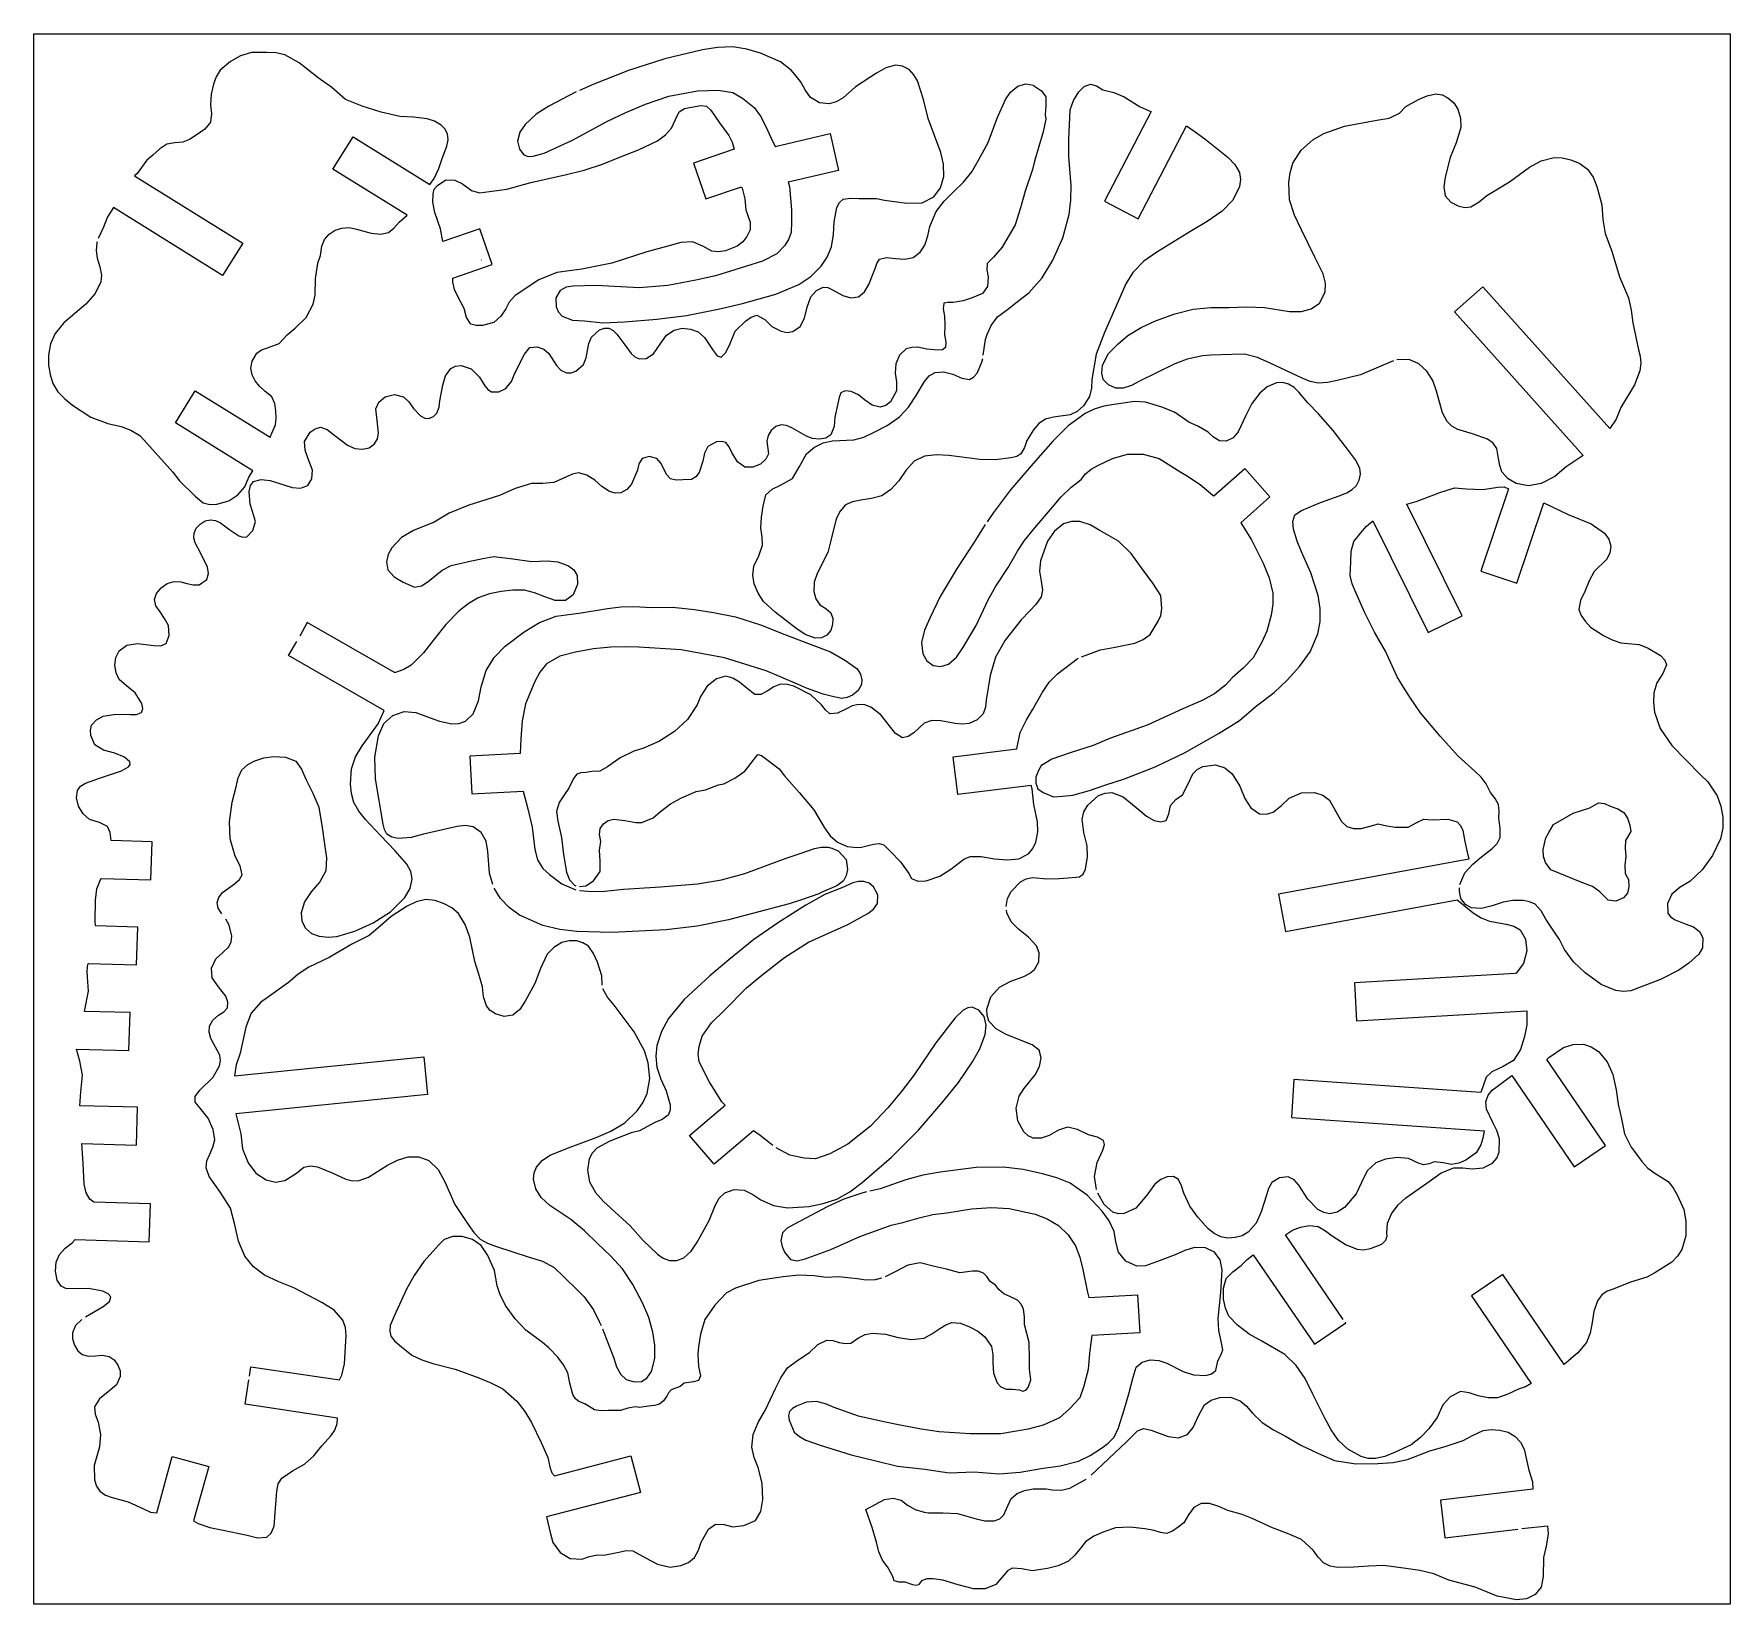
# Model space of a CAD drawing. Header units: millimetres. Extents: x 349 to 477, y 207 to 325.
import ezdxf

# ---------------------------------------------------------------- set-up
doc = ezdxf.new("R2010")
doc.units = ezdxf.units.MM
doc.layers.get('0').update_dxf_attribs({"linetype": 'CONTINUOUS', "true_color": 0xffffff})

msp = doc.modelspace()

# ---------------------------------------------------------------- linework, layer by layer
at = {"linetype": 'CONTINUOUS', "true_color": 0xffffff}
for points in [[(476.83, 324.83), (476.83, 206.9), (349.4, 206.9), (349.4, 324.83), (476.83, 324.83), (476.83, 324.83)], [(390.14, 320.47), (388.09, 319.41), (387.14, 318.79), (386.31, 318.03), (385.91, 317.44), (385.74, 316.77), (385.88, 316.18), (386.2, 315.74), (386.54, 315.63), (386.92, 315.65), (387.74, 315.88), (389.86, 316.86), (392.43, 318.26), (393.87, 318.93), (395.35, 319.54), (397.11, 320.16), (399.26, 320.56), (400.8, 320.6), (401.92, 320.42), (402.63, 320), (403.51, 319.3), (403.99, 318.65), (404.36, 317.92), (404.8, 316.99), (405.08, 316.38), (409.22, 317.34), (409.85, 314.57), (406.07, 313.69), (406.17, 313.38), (406.32, 311.62), (406.32, 310.71), (406.29, 309.91), (406.1, 309.39), (405.79, 308.91), (405.22, 308.32), (404.14, 307.77), (402.87, 307.37), (400.6, 306.65), (399.13, 306.33), (397.02, 305.94), (394.87, 305.75), (391.65, 305.94), (389.92, 305.88), (389.38, 305.8), (388.93, 305.56), (388.61, 305), (388.63, 304.32), (388.8, 303.93), (389.08, 303.62), (389.87, 303.34), (390.76, 303.28), (392.13, 303.14), (393.78, 303.2), (396.19, 303.4), (398.42, 303.68), (400.8, 304.15), (402.63, 304.58), (405.14, 305.27), (406.87, 306), (407.77, 306.61), (408.55, 307.38), (409, 308.07), (409.31, 308.83), (409.47, 309.77), (409.51, 310.71), (409.73, 311.79), (409.93, 312.16), (410.2, 312.41), (410.76, 312.5), (411.38, 312.46), (412.69, 312.46), (413.31, 312.33), (414.99, 312.11), (416.13, 312.15), (417, 312.58), (417.51, 313.28), (417.76, 314.12), (417.74, 315.04), (417.54, 315.93), (416.58, 318.48), (416.22, 319.91), (415.77, 321.31), (415.5, 321.76), (415.16, 322.15), (414.66, 322.4), (414.12, 322.48), (413.39, 322.28), (412.69, 321.89), (411.13, 320.86), (410.2, 320.04), (409.68, 319.72), (409.14, 319.57), (408.41, 319.66), (407.75, 320.05), (407.33, 320.63), (406.98, 321.26), (406.32, 322.09), (405.48, 322.73), (403.99, 323.38), (402.96, 323.69), (401.9, 323.85), (400.75, 323.82), (399.62, 323.63), (396.8, 322.96), (394.06, 322.07), (391.46, 321.05), (390.39, 320.58)], [(354.15, 309.21), (354.13, 309.13), (354.07, 308.55), (354.15, 307.98), (354.35, 307.34), (354.49, 306.7), (354.43, 306.22), (354.01, 305.32), (353.29, 304.52), (352.47, 303.82), (351.66, 303.12), (351.01, 302.33), (350.66, 301.55), (350.51, 300.71), (350.51, 299.96), (350.62, 299.25), (350.83, 298.56), (351.19, 297.95), (351.72, 297.41), (352.31, 296.94), (353.68, 296.04), (354.96, 295.57), (355.95, 295.33), (356.68, 295.06), (357.35, 294.66), (357.66, 294.35), (359.83, 291.9), (360.33, 291.26), (361.52, 290.11), (362.12, 289.6), (362.61, 289.49), (363.14, 289.52), (364.04, 289.77), (364.73, 290.21), (365.24, 290.8), (365.55, 291.53), (365.85, 292), (360.03, 295.61), (361.52, 298.02), (367.14, 294.53), (367.28, 294.83), (367.56, 295.47), (367.61, 295.96), (367.58, 296.51), (367.5, 297.08), (367.28, 297.57), (366.74, 297.99), (366.35, 298.36), (366.02, 298.76), (365.79, 299.22), (365.71, 299.73), (365.8, 300.26), (366.15, 300.86), (366.5, 301.1), (366.95, 301.24), (367.83, 301.58), (368.43, 302.22), (369.04, 302.72), (369.86, 303.54), (370.39, 304.54), (370.52, 305.21), (370.55, 306.44), (370.74, 307.62), (370.94, 308.18), (371.03, 308.89), (371.23, 309.38), (371.59, 309.78), (372.04, 310.08), (372.54, 310.25), (373.09, 310.28), (373.63, 310.17), (374.75, 309.87), (375.43, 309.8), (376.04, 309.92), (376.45, 310.25), (376.85, 310.68), (377.44, 311.21), (371.87, 314.68), (373.38, 317.09), (379.14, 313.52), (379.46, 313.97), (379.82, 314.73), (380.07, 315.46), (380.43, 316.39), (380.52, 316.88), (380.48, 317.33), (380.27, 317.69), (379.99, 317.98), (379.5, 318.28), (378.95, 318.45), (377.92, 318.57), (376.9, 318.62), (375.48, 318.95), (374.07, 319.41), (372.82, 319.91), (371.78, 320.81), (370.75, 321.54), (369.34, 322.66), (368.26, 323.27), (367.59, 323.4), (366.89, 323.43), (365.74, 323.43), (364.93, 323.18), (364.18, 322.76), (363.39, 322.1), (363.1, 321.61), (362.89, 321.05), (362.72, 320.3), (362.68, 319.51), (362.74, 318.82), (362.68, 318.2), (362.24, 317.67), (361.59, 317.22), (361.1, 316.91), (360.59, 316.71), (359.98, 316.64), (359.39, 316.55), (358.85, 316.19), (358.33, 315.72), (357.88, 315.35), (357.15, 314.34), (356.95, 314.17), (365.09, 309.11), (363.58, 306.68), (355.38, 311.79), (354.94, 311.09), (354.62, 310.31), (354.24, 309.47)], [(353.28, 228.46), (354.6, 229.24), (355.07, 229.61), (355.19, 229.97), (354.99, 230.21), (354.58, 230.39), (353.49, 230.61), (352.3, 230.58), (351.81, 230.61), (351.44, 230.78), (351.15, 231.23), (351.02, 231.89), (351.08, 232.57), (351.32, 233.16), (351.75, 233.63), (352.28, 234.03), (352.51, 234.27), (358.07, 234.11), (358.16, 236.96), (353.9, 237.08), (353.6, 237.3), (353.32, 237.78), (353.18, 238.44), (353.09, 240.02), (353, 241.49), (357.1, 241.36), (357.18, 244.21), (352.84, 244.33), (352.93, 245.36), (353.06, 246.62), (352.84, 247.68), (352.59, 248.58), (356.54, 248.47), (356.64, 251.32), (353.21, 251.41), (353.49, 252.94), (353.43, 253.98), (353.4, 254.46), (353.46, 254.95), (353.49, 255.01), (357.1, 254.9), (357.2, 257.75), (354.02, 257.84), (354.01, 258.18), (354.02, 259.77), (354.13, 260.61), (354.44, 261.37), (354.48, 261.4), (358.19, 261.29), (358.29, 264.14), (355.21, 264.24), (355.14, 264.84), (354.94, 265.31), (354.33, 265.61), (353.59, 265.82), (353.09, 266.24), (352.75, 266.82), (352.61, 267.44), (352.67, 267.99), (352.9, 268.33), (353.28, 268.56), (354.33, 268.93), (355.98, 269.48), (356.51, 269.79), (356.64, 269.96), (356.62, 270.15), (356.2, 270.51), (355.49, 270.8), (354.63, 271.04), (353.99, 271.42), (353.67, 272.14), (353.65, 272.54), (353.74, 272.92), (354.1, 273.32), (354.6, 273.59), (355.56, 273.73), (356.64, 273.7), (357.12, 273.71), (357.48, 273.87), (357.59, 274.15), (357.51, 274.54), (357, 275.33), (356.36, 275.86), (355.81, 276.34), (355.58, 276.84), (355.49, 277.42), (355.56, 277.99), (355.8, 278.49), (356.39, 278.92), (357.18, 279.05), (358.41, 278.89), (358.94, 278.88), (359.33, 279.05), (359.56, 279.64), (359.5, 280.39), (359.22, 280.93), (358.88, 281.43), (358.57, 281.88), (358.46, 282.35), (358.61, 282.8), (358.96, 283.22), (359.42, 283.55), (359.95, 283.7), (360.43, 283.67), (360.9, 283.55), (361.37, 283.44), (361.82, 283.45), (362.38, 283.86), (362.52, 284.29), (362.44, 284.78), (361.93, 285.8), (361.51, 286.6), (361.41, 286.97), (361.43, 287.34), (361.6, 287.7), (361.9, 288.01), (362.27, 288.25), (362.68, 288.34), (363.05, 288.28), (363.42, 288.11), (364.12, 287.58), (364.79, 287.12), (365.1, 287.02), (365.4, 287.06), (365.85, 287.53), (366.04, 288.2), (365.82, 288.95), (365.65, 289.52), (365.57, 290.47), (365.68, 290.91), (365.9, 291.22), (366.47, 291.37), (367.16, 291.28), (368.81, 290.77), (369.44, 290.72), (369.99, 290.91), (370.28, 291.42), (370.32, 292.07), (370, 292.91), (369.77, 293.57), (369.74, 294.22), (370.16, 294.92), (370.52, 295.17), (370.92, 295.28), (371.42, 295.11), (371.92, 294.75), (372.95, 293.94), (373.51, 293.69), (374.08, 293.63), (374.59, 293.75), (375, 294.03), (375.22, 294.41), (375.29, 294.84), (375.19, 295.79), (375.08, 296.66), (375.31, 297.18), (375.78, 297.57), (376.49, 297.74), (377.16, 297.57), (377.57, 297.19), (377.92, 296.69), (378.45, 296.15), (378.76, 295.98), (379.08, 295.95), (379.42, 296.09), (379.68, 296.35), (379.84, 296.79), (379.9, 297.27), (380.12, 298.44), (380.32, 299.15), (380.73, 299.7), (381.08, 299.87), (381.49, 299.92), (382.25, 299.67), (382.87, 299.04), (383.28, 298.39), (383.51, 298.11), (383.79, 297.94), (384.32, 297.95), (384.85, 298.2), (385.27, 298.73), (385.53, 299.36), (386.25, 300.77), (386.65, 301.27), (387.21, 301.33), (387.7, 301.14), (388.09, 300.82), (388.65, 299.93), (388.99, 299.57), (389.42, 299.37), (389.77, 299.37), (390.12, 299.5), (390.68, 300.01), (390.89, 300.49), (391, 301.04), (391.09, 301.57), (391.29, 302.06), (391.88, 302.61), (392.26, 302.73), (392.6, 302.72), (392.92, 302.55), (393.2, 302.28), (393.8, 301.47), (394.26, 300.82), (394.54, 300.57), (394.87, 300.43), (395.4, 300.46), (395.94, 300.79), (396.49, 301.61), (396.92, 302.19), (397.5, 302.59), (398.11, 302.72), (398.74, 302.65), (399.3, 302.44), (399.79, 302.03), (400.42, 301.04), (400.72, 300.66), (401.02, 300.55), (401.39, 300.91), (401.7, 301.57), (402.09, 302.51), (402.87, 303.26), (403.29, 303.56), (403.72, 303.7), (404.3, 303.39), (404.84, 302.86), (405.53, 302.5), (405.98, 302.41), (406.42, 302.47), (406.96, 302.86), (407.3, 303.48), (407.5, 304.3), (407.78, 305.08), (408.19, 305.55), (408.7, 305.8), (409.05, 305.77), (409.4, 305.61), (410.17, 305.19), (410.77, 305), (411.35, 305.07), (411.8, 305.46), (412.13, 306.02), (412.61, 307.2), (412.73, 307.59), (412.92, 307.9), (413.45, 308.04), (414.13, 307.96), (414.83, 307.9), (415.46, 308.04), (415.99, 308.43), (416.34, 308.97), (416.56, 309.67), (416.72, 310.37), (417.18, 311.48), (417.79, 312.27), (418.51, 312.99), (419.24, 313.7), (419.86, 314.48), (420.36, 315.35), (421.09, 316.67), (421.77, 318.51), (422.4, 319.9), (422.77, 320.46), (423.31, 320.91), (423.91, 321.09), (424.47, 320.98), (424.57, 320.89), (424.57, 320.91), (425.09, 320.55), (425.41, 320.1), (425.43, 319.46), (425.38, 318.76), (425.41, 318.42), (425.21, 317.47), (424.56, 315.26), (424.42, 314.65), (423.87, 313.02), (423.53, 311.76), (423.13, 310.5), (422.15, 308.82), (421.48, 308.07), (421.01, 307.59), (421, 307.12), (421.1, 306.58), (421.04, 305.86), (420.67, 305.32), (419.89, 305), (419.22, 304.77), (418.47, 304.65), (418.07, 304.66), (417.76, 304.6), (417.7, 304.19), (417.82, 303.62), (417.84, 302.92), (417.82, 302.23), (417.91, 301.71), (417.88, 301.27), (417.67, 301.11), (417.31, 301.07), (416.48, 301.16), (415.77, 301.3), (415.35, 301.28), (414.94, 301.18), (414.43, 300.71), (414.15, 300.06), (414.1, 299.34), (414.21, 298.69), (414.21, 298.02), (413.76, 297.19), (413.39, 296.91), (412.97, 296.79), (412.38, 296.94), (411.81, 297.35), (411.35, 297.72), (410.79, 297.97), (410.34, 298.02), (410.01, 297.86), (409.9, 297.53), (409.57, 296.04), (409.51, 295.33), (409.28, 294.72), (408.89, 294.47), (408.41, 294.38), (407.88, 294.44), (407.4, 294.63), (406.35, 295.25), (405.95, 295.42), (405.53, 295.47), (405.14, 295.33), (404.8, 295.05), (404.56, 294.66), (404.47, 294.25), (404.59, 293.3), (404.39, 292.88), (403.99, 292.52), (403.4, 292.28), (402.82, 292.29), (402.25, 292.7), (401.84, 293.4), (401.64, 293.82), (401.37, 294.13), (401.05, 294.22), (400.67, 294.19), (400.02, 293.83), (399.77, 293.33), (399.66, 292.74), (399.37, 291.89), (399.13, 291.56), (398.81, 291.36), (398.15, 291.33), (397.65, 291.31), (397.22, 291.42), (396.94, 291.7), (396.74, 292.09), (396.52, 292.57), (396.19, 292.94), (395.62, 293.1), (395.09, 292.93), (394.85, 292.54), (394.75, 292.06), (394.29, 291), (393.94, 290.61), (393.5, 290.36), (393.06, 290.33), (392.64, 290.45), (392.07, 290.83), (391.54, 291.31), (390.95, 291.68), (390.31, 291.86), (389.86, 291.76), (389.41, 291.56), (388.47, 291.14), (387.63, 291.05), (386.78, 291.05), (385.55, 290.69), (384.37, 290.16), (382.08, 289.44), (380.6, 288.84), (379.48, 288.15), (377.92, 287.53), (377.02, 287), (376.29, 286.24), (376.01, 285.74), (375.89, 285.18), (375.99, 284.57), (376.46, 284.04), (377.13, 283.66), (377.99, 283.27), (378.52, 283.37), (379.03, 283.7), (380.06, 284.56), (380.74, 284.9), (382.28, 285.24), (383.12, 285.44), (383.96, 285.57), (385.38, 285.4), (386.81, 285.2), (387.96, 285.26), (388.77, 285.18), (389.55, 284.88), (389.97, 284.57), (390.22, 284.15), (390.23, 283.5), (389.92, 282.69), (389.33, 282.27), (388.57, 282.27), (387.79, 282.55), (387.01, 282.86), (386.25, 283.05), (385.39, 283.06), (384.51, 282.95), (383.62, 282.77), (382.78, 282.47), (382.02, 282.02), (381.32, 281.46), (380.35, 280.47), (379.48, 279.38), (378.67, 278.33), (377.74, 277.42), (377.18, 277.09), (376.56, 276.87), (376.49, 276.86), (369.94, 280.61), (369.38, 279.59)], [(420.72, 300.71), (420.89, 301.88), (421, 302.2), (421.32, 302.93), (421.79, 303.57), (422.64, 304.21), (423.3, 304.74), (424.14, 305.38), (425.15, 306.51), (425.94, 307.84), (426.69, 309.52), (427.17, 311.26), (427.31, 312.35), (427.33, 313.44), (427.14, 315.62), (427.14, 316.89), (427.25, 319.13), (427.5, 319.83), (427.9, 320.49), (428.31, 320.88), (428.78, 321.05), (429.24, 320.94), (429.71, 320.64), (430.52, 320.42), (431.3, 320.11), (432.51, 319.35), (433.3, 318.99), (433.33, 318.99), (429.83, 312.27), (432.35, 310.95), (436, 317.93), (436.63, 317.47), (437.36, 316.94), (439.11, 315.54), (439.62, 315.02), (439.96, 314.43), (440.04, 313.9), (439.96, 313.38), (439.47, 312.35), (438.67, 311.52), (437.55, 310.73), (436.37, 310.05), (433.75, 308.44), (432.79, 307.76), (431.97, 306.92), (431.44, 306.05), (431, 305.08), (429.82, 302.41), (429.21, 300.77), (428.88, 298.87), (428.85, 298.22), (428.71, 297.6), (428.25, 296.9), (427.78, 296.48), (427.25, 296.21), (426.01, 296.04), (425.4, 295.9), (424.89, 295.57), (424.5, 295.09), (424, 294.3), (423.81, 293.77), (423.55, 293.3), (423.24, 293.1), (422.83, 292.99), (421.63, 292.84), (420.47, 292.87), (418.13, 293.16), (417.21, 293.22), (416.31, 293.12), (415.52, 292.73), (414.9, 292.04), (414.37, 291.26), (413.78, 290.61), (413.09, 290.13), (412.33, 289.93), (411.52, 289.82), (410.91, 289.69), (410.37, 289.46), (409.96, 288.99), (409.67, 288.4), (409.26, 286.78), (409.05, 285.88), (408.24, 284.29), (408.02, 283.64), (407.99, 282.94), (408.14, 282.41), (408.45, 281.96), (408.89, 281.66), (409.26, 281.34), (409.42, 280.93), (409.4, 280.47), (409.26, 280.01), (408.97, 279.66), (408.56, 279.47), (408.1, 279.45), (407.33, 279.72), (406.63, 280.2), (405.09, 281.4), (404.22, 282.21), (403.8, 282.83), (403.52, 283.52), (403.41, 284.18), (403.49, 284.84), (403.85, 285.63), (404.14, 286.42), (404.11, 287.06), (404.02, 287.7), (404.05, 288.53), (404.19, 289.37), (404.38, 290.21), (404.86, 290.64), (405.5, 290.94), (406.38, 291.44), (406.91, 292.34), (407.43, 293.29), (408.05, 293.8), (408.69, 294.11), (409.36, 294.27), (410.99, 294.35), (411.74, 294.55), (412.47, 294.89), (413.5, 295.42), (414.41, 296.04), (415.1, 296.79), (415.69, 297.67), (416.31, 298.72), (416.67, 299.14), (417.11, 299.4), (417.74, 299.46), (418.43, 299.28), (419.1, 298.98), (419.7, 298.87), (420, 299.04), (420.26, 299.34), (420.62, 300.18), (420.68, 300.44)], [(451.54, 300.27), (450.76, 299.96), (449.05, 299.23), (447.31, 298.8), (446.59, 298.64), (445.89, 298.59), (445.29, 298.73), (444.68, 298.98), (442.27, 300.09), (441.33, 300.52), (440.35, 300.77), (439.4, 300.74), (437.83, 300.69), (437.18, 300.65), (436.03, 300.4), (435.11, 300.06), (432.46, 298.75), (431.86, 298.42), (431.22, 298.22), (430.67, 298.22), (430.13, 298.47), (429.72, 298.86), (429.62, 299.34), (429.69, 299.95), (430.14, 300.82), (430.85, 301.55), (431.59, 302.17), (432.59, 302.79), (433.65, 303.28), (435.11, 303.81), (436.49, 304.15), (437.82, 304.27), (439.17, 304.29), (440.51, 304.33), (441.85, 304.27), (443.73, 303.98), (444.62, 303.99), (445.35, 304.19), (445.97, 304.61), (446.41, 305.44), (446.44, 306.12), (446.25, 306.81), (445.64, 308.07), (444.62, 310.11), (444.1, 311.21), (443.74, 312.36), (443.68, 313.66), (443.78, 314.4), (443.99, 315.13), (444.6, 316.1), (445.49, 316.88), (446.31, 317.34), (447.85, 317.89), (450.3, 318.35), (451.21, 318.49), (451.99, 318.87), (452.47, 319.38), (453.42, 319.91), (454.06, 320.19), (454.73, 320.33), (455.2, 320.25), (455.63, 320.04), (456.07, 319.66), (456.38, 319.18), (456.58, 318.51), (456.6, 317.79), (456.26, 316.66), (455.79, 315.55), (455.43, 314.08), (455.32, 313.34), (455.41, 312.66), (455.84, 312.18), (456.46, 311.88), (456.92, 311.8), (457.36, 311.85), (457.97, 312.21), (458.54, 312.69), (460.25, 313.73), (461.75, 314.82), (462.63, 315.3), (463.6, 315.54), (464.22, 315.52), (464.86, 315.38), (465.54, 315.1), (466.12, 314.68), (466.53, 314.08), (466.81, 313.38), (467.18, 311.99), (467.27, 310.9), (467.44, 309.83), (467.94, 308.52), (468.53, 306.58), (469.19, 305), (469.4, 304.07), (469.53, 303.12), (469.95, 301.11), (470.07, 300.63), (470.12, 300.09), (470.04, 299.53), (469.65, 298.48), (468.63, 296.76), (468.27, 295.9), (467.8, 295.2), (458.25, 305.84), (456.13, 303.95), (465.79, 293.16), (464.52, 292.32), (463.65, 291.58), (462.63, 291.06), (461.69, 290.89), (460.75, 291.05), (460.15, 291.4), (459.69, 291.93), (459.52, 292.42), (459.43, 292.94), (459.31, 293.68), (459.02, 294.08), (458.59, 294.38), (457.47, 294.78), (456.38, 295.12), (455.93, 295.37), (455.57, 295.71), (455.23, 296.37), (454.78, 298), (454.5, 298.8), (454.05, 299.51), (453.45, 300.06), (452.72, 300.37), (451.8, 300.34)], [(398.96, 315.13), (399.88, 312.43), (402.57, 313.34), (402.62, 313.25), (402.82, 312.44), (402.88, 311.62), (403.21, 310.7), (403.21, 310.12), (402.95, 309.61), (402.65, 309.22), (402.23, 308.88), (401.36, 308.54), (400.84, 308.46), (400.33, 308.52), (399.65, 308.89), (398.88, 309.22), (398, 309.17), (397.03, 308.89), (395.45, 308.46), (392.82, 307.62), (390.56, 307.15), (388.68, 306.9), (387.34, 306.37), (385.55, 305.17), (385.11, 304.68), (384.85, 304.19), (384.48, 303.62), (383.96, 303.15), (383.09, 302.93), (382.62, 302.92), (382.22, 303.04), (381.91, 303.53), (381.72, 304.21), (381.22, 305.16), (380.99, 305.64), (380.87, 306.19), (380.88, 306.48), (383.82, 307.51), (382.89, 310.2), (380.12, 309.24), (379.95, 310.2), (379.53, 311.41), (379.37, 312.18), (379.39, 312.83), (379.48, 313.16), (379.73, 313.45), (380.35, 313.86), (381.02, 313.84), (381.6, 313.56), (382.27, 313.08), (382.87, 312.89), (383.62, 312.99), (384.94, 313.16), (386.73, 313.67), (388.74, 314.11), (389.3, 314.25), (390.75, 314.6), (392.12, 315.04), (393.34, 315.55), (394.82, 316.11), (396.25, 316.81), (396.85, 317.25), (397.31, 317.75), (397.61, 318.39), (397.87, 318.98), (398.28, 319.23), (398.81, 319.32), (399.51, 319.46), (399.94, 319.4), (400.25, 319.09), (400.91, 318.15), (401.61, 317.2), (401.87, 316.71), (402.01, 316.16), (398.96, 315.13), (398.96, 315.13)], [(383.01, 307.84), (383.03, 307.85)], [(425.13, 269.96), (424.87, 269.51), (424.68, 269), (424.67, 268.55), (424.82, 268.14), (425.21, 267.85), (426.01, 267.53), (426.68, 267.57), (427.44, 267.66), (428.7, 267.99), (429.94, 268.42), (431.34, 268.87), (433.63, 269.78), (435.84, 270.83), (438.45, 272.3), (439.98, 273.26), (441.26, 274.35), (442.58, 275.36), (443.56, 276.28), (444.49, 277.31), (445.29, 278.43), (445.86, 279.76), (446.03, 280.67), (446.03, 281.68), (445.88, 282.66), (445.33, 284.34), (444.63, 285.93), (444.3, 286.74), (444.04, 287.62), (443.98, 288.2), (444.13, 288.7), (444.62, 289.04), (446.05, 289.63), (447.46, 290.13), (448.04, 290.36), (448.44, 290.61), (448.77, 290.91), (448.97, 291.3), (449.07, 291.76), (449, 292.21), (448.69, 292.85), (448.23, 293.44), (447, 295.03), (445.91, 296.29), (445.1, 297.11), (444.44, 297.92), (444.09, 298.27), (443.65, 298.53), (443.22, 298.64), (442.76, 298.62), (442.06, 298.33), (441.49, 297.85), (440.91, 297.08), (440.45, 296.18), (439.87, 294.95), (439.5, 294.49), (438.98, 294.24), (438.47, 294.27), (438.02, 294.55), (437.61, 294.91), (436.9, 295.33), (436.17, 295.68), (435.09, 296.41), (434.13, 296.79), (432.91, 297.18), (432.11, 297.21), (430.39, 296.96), (429.77, 296.87), (429.06, 296.65), (428.37, 296.31), (427.11, 295.39), (425.94, 294.24), (424.47, 292.56), (422.77, 290.59), (421.48, 288.88), (421.01, 288.18)], [(420.86, 287.97), (420.03, 286.66), (418.77, 284.71), (417.49, 282.58), (416.7, 280.95), (416.31, 280.05), (416.08, 279.11), (416.17, 278.27), (416.48, 277.74), (416.97, 277.4), (417.54, 277.32), (418.12, 277.49), (418.72, 278.02), (419.19, 278.71), (420.2, 280.4), (421.1, 282.33), (421.66, 283.36), (422.58, 284.74), (423.3, 285.97), (423.81, 286.77), (424.59, 287.73), (425.93, 289.29), (426.58, 290.07), (427.31, 290.75), (428.08, 291.36), (428.39, 291.78), (428.82, 292.14), (429.32, 292.42), (430.43, 292.93), (431.56, 293.26), (432.74, 293.27), (433.94, 292.94), (435.56, 291.9), (436, 291.67), (437.02, 290.98), (437.99, 290.17), (438.05, 290.13), (440.37, 292.18), (442.25, 290.05), (440.06, 288.11), (440.87, 286.83), (441.74, 285.07), (442.2, 283.97), (442.48, 282.83), (442.48, 281.99), (442.36, 281.17), (442.02, 279.98), (441.64, 279.14), (440.99, 277.96), (440.24, 277.2), (439.42, 276.47), (438.91, 275.92), (438.11, 275.28), (437.22, 274.79), (435.72, 274.13), (433.04, 272.92), (430.27, 271.94), (428.98, 271.39), (427.24, 270.83), (425.87, 270.35), (425.09, 269.87)], [(456.52, 260.95), (456.89, 261.82), (457.5, 262.46), (458.03, 262.93), (458.95, 263.64), (459.34, 264.03), (459.55, 264.47), (459.55, 265.17), (459.46, 265.92), (459.48, 266.46), (459.43, 266.94), (459.17, 267.39), (458.84, 267.85), (458.51, 268.5), (458.12, 269), (457.67, 269.43), (456.41, 270.57), (455.04, 272.09), (453.58, 273.84), (452.82, 274.94), (452.29, 275.77), (451.82, 276.54), (450.93, 278.47), (450.12, 279.89), (449.39, 281.34), (448.72, 282.88), (448.44, 283.52), (448.29, 284.15), (448.34, 285.16), (448.37, 285.97), (448.55, 286.7), (449.08, 287.36), (449.52, 287.86), (450, 288.26), (454.15, 279.87), (456.71, 281.13), (452.55, 289.52), (453.24, 289.71), (454.57, 290.21), (455.03, 290.38), (456.12, 290.74), (457, 290.67), (458.26, 290.61), (459.38, 290.78), (459.85, 290.8), (460.18, 290.66), (458.11, 284.48), (460.81, 283.58), (462.84, 289.61), (464.67, 288.74), (466.4, 288.03), (467.38, 287.33), (467.71, 286.88), (467.86, 286.36), (467.79, 285.83), (467.54, 285.35), (466.62, 284.45), (466.23, 283.75), (465.92, 282.94), (465.59, 282.27), (465.47, 281.6), (465.64, 281.15), (465.93, 280.73), (466.35, 280.26), (467.32, 279.64), (467.96, 279.31), (468.63, 279.1), (470, 278.97), (470.68, 278.69), (471.6, 278.15), (471.92, 277.8), (472.06, 277.45), (471.78, 276.79), (471.32, 276.09), (471.1, 275.35), (471.07, 274.61), (471.15, 273.88), (471.57, 272.65), (472.45, 271.38), (474.6, 269.18), (475.16, 268.65), (475.85, 267.61), (476.13, 266.83), (476.28, 266.01), (476.28, 265.17), (476.11, 264.38), (475.5, 263.12), (474.74, 262.04), (473.81, 261.17), (473.08, 260.75), (472.44, 260.21), (472.13, 259.51), (472.16, 258.79), (472.36, 258.51), (472.69, 258.29), (473.46, 257.98), (474.07, 257.76), (474.54, 257.42), (474.77, 256.94), (474.76, 256.18), (474.49, 255.72), (473.73, 255.04), (472.98, 254.51), (471.6, 253.81), (470.35, 253.33), (469.37, 252.95), (468.81, 252.91), (468.25, 252.99), (467.15, 253.42), (465.93, 254.32), (465.06, 255.13), (464.38, 256.07), (464.02, 256.81), (463.63, 257.36), (462.99, 258.35), (462.63, 258.96), (462.18, 259.46), (461.75, 259.65), (461.27, 259.74), (460.5, 259.75), (459.77, 259.61), (458.96, 259.35), (458.14, 259.13), (457.41, 259.18), (456.94, 259.44), (456.61, 259.88), (456.49, 260.41), (456.49, 260.69)], [(428.09, 278.05), (429.52, 278.58), (430.63, 278.77), (432.12, 279.08), (432.74, 279.34), (433.26, 279.72), (433.85, 280.73), (434.05, 281.15), (434.14, 281.68), (434.05, 282.64), (433.46, 283.58), (432.62, 284.73), (431.83, 285.8), (430.89, 286.72), (429.49, 287.53), (428.76, 287.95), (427.98, 288.21), (427.34, 288.21), (426.75, 288.04), (426.07, 287.48), (425.55, 286.72), (425.03, 285.24), (424.95, 284.48), (425.06, 283.72), (425.18, 283.05), (425.07, 282.55), (424.68, 281.97), (424.2, 281.46), (423.58, 280.81), (422.36, 279.3), (421.65, 278.01), (421.23, 276.64), (420.95, 274.79), (420.89, 274.27), (420.72, 273.77), (420.26, 273.31), (419.66, 273.04), (419.14, 272.98), (418.61, 273.04), (417.53, 273.23), (416.86, 273.25), (416.28, 273.06), (415.5, 272.34), (415.08, 272.06), (414.65, 271.97), (414.12, 272.28), (413.67, 272.86), (413.03, 273.68), (412.27, 274.27), (411.83, 274.43), (411.36, 274.47), (410.88, 274.35), (410.4, 274.12), (409.78, 273.81), (409.2, 273.77), (408.87, 274.05), (408.56, 274.44), (407.77, 275.19), (406.49, 275.83), (406, 275.97), (405.5, 275.98), (404.98, 275.78), (404.49, 275.47), (404, 275.22), (403.55, 275.22), (402.99, 275.67), (402.4, 276.15), (401.92, 276.44), (401.39, 276.58), (400.67, 276.4), (399.97, 275.83), (399.49, 275.07), (399.23, 274.43), (398.51, 273.34), (397.53, 272.44), (396.39, 271.7), (395.15, 271.16), (394.48, 270.96), (393.45, 270.46), (392.49, 269.79), (391.91, 269.45), (391.32, 269.42), (390.87, 269.36), (390.5, 269.32), (390.19, 269.22), (389.95, 268.9), (389.58, 268.17), (389.27, 267.69), (388.85, 267.11), (388.66, 266.43), (388.75, 265.7), (389.03, 264.47), (389.19, 263.19), (389.41, 261.87), (389.64, 261.29), (390.01, 260.89), (390.12, 260.84)], [(383.87, 260.94), (383.64, 261.79), (383.51, 263.43), (383.37, 264.19), (383, 264.84), (382.41, 265.28), (381.81, 265.37), (381.19, 265.31), (378.67, 264.72), (377.74, 264.47), (376.77, 264.39), (376.29, 264.5), (375.92, 264.73), (375.75, 265.08), (375.65, 265.48), (375.06, 268.89), (375.01, 270.51), (375.28, 272.11), (375.7, 273.03), (376.37, 273.63), (377.21, 273.93), (378.1, 273.85), (378.97, 273.54), (379.87, 273.2), (380.8, 273.01), (381.33, 273.03), (381.83, 273.2), (382.39, 273.76), (382.79, 274.74), (383.01, 275.8), (383.37, 277.01), (383.98, 277.99), (384.8, 278.85), (386.23, 279.92), (387.39, 280.62), (388.63, 281.1), (390.51, 281.35), (392.5, 281.66), (393.5, 281.8), (394.5, 281.83), (395.77, 281.74), (397.37, 281.77), (399.04, 281.6), (400.46, 281.38), (402.12, 281.04), (403.99, 280.45), (405.81, 279.73), (407.71, 279), (409.25, 278.43), (410.38, 277.76), (411.24, 277.14), (411.5, 276.75), (411.61, 276.31), (411.58, 275.97), (411.32, 275.52), (410.9, 275.17), (410.49, 274.99), (410.09, 274.91), (409.5, 275.03), (408.69, 275.25), (407.44, 275.69), (406.76, 275.98), (404.41, 276.98), (401.27, 277.96), (398.03, 278.57), (394.84, 278.78), (393.89, 278.8), (392.75, 278.78), (391.43, 278.64), (390.09, 278.38), (388.91, 278.08), (387.9, 277.51), (387.4, 276.9), (387.03, 276.2), (386.33, 274.52), (386.08, 273.23), (385.97, 271.89), (385.92, 270.79), (382.14, 270.57), (382.3, 267.74), (386.16, 267.95), (386.51, 266.63), (386.83, 265.26), (387.03, 263.58), (387.23, 262.8), (387.63, 262.15), (388.13, 261.7), (389.05, 260.98), (390.12, 260.55)], [(363.52, 258.73), (363.24, 259.16), (363.16, 259.6), (363.3, 259.97), (363.58, 260.33), (364.46, 261), (364.84, 261.33), (365.04, 261.68), (364.9, 262.34), (364.53, 263.08), (364.14, 264.36), (364.09, 265.64), (364.29, 267.13), (364.59, 268.27), (364.74, 268.95), (365.02, 269.56), (365.46, 269.96), (365.99, 270.24), (366.67, 270.46), (367.41, 270.55), (368.29, 270.51), (369.07, 270.2), (369.51, 269.6), (369.83, 268.86), (370.35, 267.8), (370.8, 266.74), (371.06, 265.23), (371.22, 263.96), (371.37, 262.94), (371.33, 261.98), (370.88, 261.15), (370.22, 260.38), (369.72, 259.63), (369.48, 258.81), (369.54, 258.2), (369.8, 257.65), (370.25, 257.26), (370.84, 257.05), (371.5, 256.98), (372.15, 257.03), (373.51, 257.44), (374.89, 258.07), (376.18, 258.88), (377.27, 259.97), (377.68, 260.64), (377.83, 261.37), (377.72, 261.93), (377.41, 262.48), (376.54, 263.46), (375.45, 264.61), (374.3, 265.82), (373.8, 266.45), (373.43, 267.11), (373.26, 267.78), (373.19, 268.48), (373.26, 269.64), (373.55, 270.52), (374.07, 271.35), (375.26, 273.01), (375.71, 274.02), (368.54, 278.13), (369.16, 279.2)], [(390.39, 260.8), (390.86, 260.84), (391.45, 261.23), (391.93, 261.92), (391.94, 262.7), (391.9, 263.52), (391.99, 264.16), (391.9, 264.69), (391.94, 265.14), (392.18, 265.51), (392.54, 265.75), (392.97, 265.84), (393.8, 265.76), (394.61, 265.61), (395.06, 265.61), (395.93, 265.95), (396.47, 266.43), (397.23, 266.99), (398.06, 267.46), (399.15, 267.92), (399.86, 268.06), (400.83, 268.42), (401.22, 268.51), (402.06, 268.92), (402.82, 269.46), (403.01, 269.7), (403.51, 270.35), (403.79, 270.71), (404.05, 270.63), (404.35, 270.41), (405.39, 269.62), (405.79, 269.11), (406.91, 267.83), (408, 266.55), (408.8, 265.2), (409.23, 264.59), (409.78, 264.11), (410.49, 263.8), (411.25, 263.72), (411.58, 263.75), (412.47, 263.97), (412.89, 264.02), (413.26, 263.91), (413.73, 263.44), (414.51, 262.65), (415.14, 261.78), (415.33, 261.4), (415.81, 261.19), (416.44, 261.23), (417.46, 261.56), (418.29, 262.1), (419.27, 262.85), (419.74, 263.04), (420.56, 263.04), (421.56, 262.87), (422.55, 262.79), (423.39, 262.88), (424.12, 263.24), (424.45, 263.64), (424.68, 264.13), (424.82, 264.89), (424.79, 265.65), (424.51, 266.96), (424.39, 268.13), (424.33, 268.39), (418.8, 267.71), (418.46, 270.54), (423.25, 271.13), (423.27, 271.25), (423.5, 272.36), (423.97, 273.31), (424.43, 274.05), (425.18, 275.39), (425.68, 276.14), (426.3, 276.76), (427.78, 277.88), (427.86, 277.93)], [(422.44, 259.3), (422.55, 259.88), (422.83, 260.42), (423.53, 261.15), (423.95, 261.37), (424.42, 261.48), (425.49, 261.36), (426.43, 261.4), (427.39, 261.48), (427.95, 261.51), (428.23, 261.73), (428.4, 262.1), (428.54, 263.01), (428.53, 263.85), (428.28, 264.84), (428.14, 265.85), (428.28, 266.4), (428.57, 266.91), (429.38, 267.63), (429.88, 267.81), (430.38, 267.86), (431.23, 267.52), (432.49, 266.51), (432.98, 266.07), (433.57, 265.75), (434.07, 265.65), (434.47, 265.76), (434.67, 266.26), (434.8, 266.88), (435.2, 267.32), (435.68, 267.67), (436.09, 268.45), (436.46, 269.26), (436.79, 269.59), (437.21, 269.81), (438.17, 269.92), (438.86, 269.7), (439.42, 269.25), (439.99, 268.34), (440.37, 267.39), (440.82, 266.69), (441.47, 266.26), (441.99, 266.23), (442.5, 266.38), (443.12, 266.87), (443.71, 267.43), (444.62, 267.83), (445.6, 267.85), (446.22, 267.64), (446.73, 267.27), (447.34, 266.2), (447.63, 265.68), (448.04, 265.31), (448.54, 265.15), (449.11, 265.15), (450.06, 265.39), (450.39, 265.5), (451.03, 265.36), (451.66, 265.26), (452.63, 265.26), (453.3, 265.59), (453.81, 265.85), (454.45, 265.81), (455.62, 265.85), (456.33, 265.65), (456.58, 265.37), (456.74, 265.01), (456.89, 264.17), (457.08, 263.36), (457.19, 262.85), (442.9, 260.21), (443.42, 257.4), (456.33, 259.8), (456.43, 259.71), (457.53, 258.81), (458.12, 258.43), (458.76, 258.18), (460.01, 257.96), (460.58, 257.82), (461.05, 257.53), (461.45, 256.84), (461.55, 255.97), (461.3, 255.02), (460.75, 254.28), (460.69, 254.25), (448.6, 253.55), (448.77, 250.71), (461.56, 251.45), (461.56, 251.32), (461.55, 250.39), (461.37, 249.52), (461.08, 248.54), (460.55, 247.73), (459.77, 247.27), (458.92, 246.87), (458.5, 246.47), (458.11, 245.31), (444.06, 246.29), (443.87, 243.45), (458.36, 242.44), (458.36, 242.44), (458.25, 241.88), (458.09, 241.39), (457.75, 240.79), (456.97, 240.24), (456.46, 240.01), (455.91, 239.91), (455.27, 240.04), (454.59, 240.1), (454.23, 239.96), (453.83, 239.88), (453.47, 239.99), (452.68, 240.37), (451.82, 240.44), (450.93, 240.32), (450.22, 240.04), (449.56, 239.43), (449.14, 238.55), (448.74, 237.71), (447.87, 236.68), (447.32, 236.34), (446.75, 236.21), (446.3, 236.3), (445.86, 236.54), (445.11, 237.32), (444.44, 238.36), (444.07, 238.76), (443.62, 238.98), (442.98, 238.92), (442.41, 238.56), (442.14, 238.11), (442, 237.6), (441.61, 236.35), (441.22, 235.51), (440.63, 234.83), (440.17, 234.56), (439.64, 234.42), (439.09, 234.39), (438.56, 234.48), (438.07, 234.73), (437.61, 235.08), (436.85, 235.95), (436.24, 236.79), (435.78, 237.75), (435.61, 238.31), (435.39, 238.78), (435.02, 239), (434.53, 238.98), (434.05, 238.78), (433.61, 238.44), (433.02, 237.6), (432.18, 236.63), (431.31, 236.23), (430.88, 236.21), (430.46, 236.34), (429.8, 236.91), (429.34, 237.77)], [(463.37, 262.04), (462.95, 262.59), (462.81, 263.05), (462.78, 263.57), (462.99, 264.45), (463.2, 264.84), (463.57, 265.45), (464.39, 265.92), (465.03, 266.29), (466.28, 266.71), (466.95, 267.07), (467.38, 267.02), (467.83, 266.83), (468.39, 266.62), (468.84, 266.34), (469.12, 265.92), (469.29, 265.4), (469.36, 264.92), (468.98, 264.24), (468.94, 263.66), (469, 263.05), (468.92, 262.4), (468.95, 261.78), (469.2, 261.31), (469.22, 260.77), (469.11, 260.3), (468.83, 259.93), (468.25, 259.68), (467.66, 259.77), (467.05, 260.39), (466.49, 260.78), (465.56, 261.15), (463.37, 262.04), (463.37, 262.04)], [(390.39, 260.5), (391.35, 260.42), (392.3, 260.45), (393.69, 260.59), (396.47, 260.77), (399.26, 260.98), (401.05, 261.29), (402.81, 261.78), (405.92, 262.93), (407.05, 263.29), (408.05, 263.64), (408.55, 263.75), (409.06, 263.74), (409.34, 263.66), (409.82, 263.46), (410.41, 262.82), (410.52, 262.07), (410.43, 261.62), (410.23, 261.23), (409.73, 260.84), (408.55, 260.33), (408.36, 260.24), (406.98, 259.77), (406.14, 259.49), (401.58, 258.28), (399.24, 257.82), (396.91, 257.53), (392.82, 257.34), (390.2, 257.4), (388.91, 257.56), (387.63, 257.87), (385.88, 258.65), (385.11, 259.21), (384.46, 259.88), (383.99, 260.67)], [(404.92, 241.33), (404.78, 241.44), (403.97, 242.08), (403.46, 242.45), (400.5, 239.93), (398.65, 242.09), (401.33, 244.38), (401.08, 244.63), (400.14, 246.14), (399.72, 246.93), (399.38, 247.66), (399.3, 248.21), (399.37, 248.77), (399.6, 249.56), (400.3, 250.54), (401.25, 251.48), (402.93, 253.17), (404.08, 254.12), (405.79, 255.46), (407.6, 256.61), (410.54, 257.93), (412.05, 258.77), (412.48, 259.1), (412.78, 259.52), (412.8, 260.16), (412.48, 260.77), (412.14, 261.03), (411.75, 261.17), (411.35, 261.17), (410.93, 261.06), (410.1, 260.7), (408.81, 260.19), (407.4, 259.38), (405.34, 258.09), (403.49, 256.81), (401.61, 255.29), (400.18, 254.07), (398.26, 252.3), (397.08, 250.87), (396.55, 249.9), (396.21, 248.86), (396.13, 248.04), (396.21, 247.23), (396.5, 246.33), (396.89, 245.45), (397.2, 244.4), (397.19, 243.99), (397.06, 243.62), (396.61, 243.29), (396.04, 243.06), (394.89, 242.44), (394.26, 242.28), (392.68, 241.67), (391.7, 241.13), (391.35, 240.77), (391.12, 240.34), (390.98, 239.49), (391.15, 238.62), (391.59, 237.81), (392.18, 237.13), (394.2, 235.31), (395.18, 234.2), (396.24, 233.18), (396.67, 232.88), (397.16, 232.71), (397.7, 232.71), (398.23, 232.9), (398.79, 233.41), (399.23, 234.08), (400.13, 235.7), (400.6, 236.87), (400.89, 237.38), (401.31, 237.78), (402.01, 238.03), (402.76, 237.99), (403.41, 237.67), (404.02, 237.25), (404.97, 236.83), (406.01, 236.65), (407.63, 236.76), (408.7, 236.97), (409.71, 237.3), (410.71, 237.86), (411.63, 238.56), (413.82, 240.46), (415.85, 242.5), (417.68, 244.61), (418.85, 246.08), (419.92, 247.62), (420.47, 248.6), (420.86, 249.67), (420.93, 250.37), (420.78, 251.04), (420.4, 251.51), (419.89, 251.74), (419.55, 251.69), (419.22, 251.51), (418.6, 250.92), (417.17, 249.06), (415.53, 246.64), (414.55, 245.38), (413.54, 244.16), (412.25, 242.79), (410.54, 241.44), (409.19, 240.71), (408.11, 240.34), (407.27, 240.38), (406.18, 240.62), (405.16, 241.16)], [(392.08, 253.37), (392.08, 253.39), (392.07, 254.09), (391.74, 255.12), (391.45, 255.77), (391.06, 256.32), (390.65, 256.56), (390.19, 256.7), (389.61, 256.72), (389.07, 256.58), (388.46, 256.22), (387.96, 255.71), (387.45, 254.64), (387.04, 253.5), (386.31, 252.18), (385.91, 251.55), (385.38, 251.12), (384.74, 251.04), (384.09, 251.24), (383.68, 251.49), (383.4, 251.83), (383.18, 252.5), (383.09, 253.25), (382.83, 254.21), (382.53, 255.16), (382.16, 256.98), (381.81, 257.93), (381.29, 258.76), (380.8, 259.18), (380.23, 259.49), (379.54, 259.75), (378.84, 259.82), (378.13, 259.65), (377.44, 259.32), (376.23, 258.54), (375.42, 257.81), (374.58, 257.12), (373.33, 256.49), (371.58, 255.46), (370.05, 254.74), (369.26, 254.2), (368.53, 253.58), (366.86, 252.38), (366.44, 252.11), (365.73, 251.27), (365.31, 250.23), (364.9, 248.27), (364.59, 247.4), (364.46, 246.57), (378.69, 247.99), (378.98, 245.16), (364.57, 243.71), (364.95, 242.22), (365.07, 241.08), (365.49, 240.04), (366.07, 239.26), (366.86, 238.75), (367.55, 238.59), (368.25, 238.7), (369.12, 239.26), (369.69, 239.71), (370.18, 239.82), (370.7, 239.74), (371.81, 239.29), (372.84, 238.81), (373.33, 238.69), (373.83, 238.7), (374.53, 238.97), (375.96, 239.85), (376.71, 240.24), (377.52, 240.48), (378.33, 240.48), (379.08, 240.21), (379.78, 239.53), (380.26, 238.61), (381.02, 236.9), (382.02, 235.4), (382.44, 234.81), (382.92, 234.31), (383.48, 234), (384.09, 233.78), (386.61, 232.96), (387.6, 232.65), (388.49, 232.18), (389.16, 231.53), (390.29, 230.42), (390.75, 229.96), (391.43, 228.99), (391.87, 228.12), (392.01, 227.82)], [(429.24, 238.03), (429.09, 239), (429.29, 240.07), (429.71, 241), (429.82, 241.41), (429.76, 241.72), (429.3, 241.97), (428.64, 242.14), (427.8, 242.53), (427.05, 242.72), (426.38, 242.48), (425.68, 242.09), (425.07, 241.88), (424.47, 241.88), (424.09, 242.06), (423.78, 242.36), (423.33, 243.18), (423.19, 244.15), (423.42, 245.05), (423.77, 245.59), (424.2, 246.12), (424.62, 246.65), (424.95, 247.27), (425.07, 247.93), (424.93, 248.5), (424.4, 248.91), (423.69, 249.17), (422.4, 249.69), (421.68, 250.11), (421.15, 250.68), (421.01, 251.12), (421, 251.59), (421.29, 252.5), (421.93, 253.22), (422.8, 253.67), (423.77, 254.03), (424.2, 254.25), (424.57, 254.56), (424.89, 255.13), (424.93, 255.8), (424.71, 256.33), (424.11, 256.98), (423.38, 257.59), (422.83, 258.15), (422.49, 258.82), (422.46, 259.02)], [(365.59, 224.01), (365.69, 224.71), (372.35, 223.73), (372.54, 224.09), (372.74, 224.93), (372.79, 225.8), (372.87, 227.08), (372.81, 227.68), (372.62, 228.23), (371.95, 228.98), (371.03, 229.55), (368.92, 230.66), (367.79, 231.09), (366.72, 231.61), (365.9, 232.23), (365.24, 233.02), (364.76, 234.16), (364.5, 235.39), (364.18, 236.62), (363.42, 237.8), (362.57, 239), (362.33, 239.65), (362.4, 240.18), (362.61, 240.69), (362.85, 241.22), (362.99, 241.77), (362.88, 242.53), (362.49, 243.38), (361.9, 244.15), (361.51, 244.6), (361.51, 245.03), (361.87, 245.49), (362.88, 246.47), (363.34, 247.31), (363.42, 247.73), (363.36, 248.13), (362.69, 249.38), (362.58, 249.84), (362.6, 250.29), (362.85, 250.74), (363.27, 251.12), (363.67, 251.38), (363.95, 251.68), (363.98, 252.1), (363.81, 252.55), (363.27, 253.25), (362.8, 253.92), (362.75, 254.67), (363.06, 255.37), (363.56, 255.82), (364.04, 256.27), (364.22, 256.63), (364.26, 257.05), (364.08, 257.9), (363.81, 258.34)], [(392.12, 227.56), (392.96, 225.37), (393.17, 224.71), (393.5, 224.14), (393.9, 223.76), (394.5, 223.59), (395.04, 223.61), (395.45, 223.87), (395.8, 224.37), (396.05, 225.33), (396.04, 226.35), (395.91, 227.31), (395.59, 228.43), (395.13, 229.52), (394.4, 230.89), (393.62, 232.07), (392.71, 233.05), (391.74, 233.97), (390.76, 234.92), (389.73, 235.78), (388.16, 236.82), (387.51, 237.43), (387.11, 238.08), (386.93, 238.81), (386.98, 239.28), (387.15, 239.71), (387.6, 240.23), (388.19, 240.62), (389.49, 241.13), (391.63, 241.95), (392.75, 242.42), (393.8, 243.03), (394.71, 243.95), (395.15, 244.55), (395.48, 245.24), (395.68, 246.37), (395.55, 247.54), (395.26, 248.44), (394.5, 249.87), (392.99, 251.88), (392.5, 252.47), (392.15, 253.11)], [(447.77, 228.28), (443.43, 234.62), (443.96, 234.98), (444.55, 235.2), (445.22, 235.32), (445.88, 235.25), (446.42, 234.94), (446.93, 234.55), (447.99, 233.89), (448.8, 233.55), (449.28, 233.5), (449.81, 233.6), (450.67, 233.94), (450.96, 234.22), (451.06, 234.55), (451.03, 234.75), (451.09, 235.5), (451.4, 236.21), (451.88, 236.87), (452.46, 237.41), (454.23, 238.64), (455.13, 239.28), (456.08, 239.65), (456.75, 239.65), (457.44, 239.59), (458.28, 239.65), (458.99, 240.01), (459.31, 240.38), (459.49, 240.85), (459.51, 241.83), (459.31, 242.47), (459.01, 243.07), (458.53, 244.07), (458.48, 244.61), (458.64, 245.11), (458.95, 245.49), (459.34, 245.78), (460.33, 246.53), (460.43, 246.59), (465.11, 239.73), (467.46, 241.35), (463.06, 247.79), (463.21, 247.94), (464.32, 248.71), (465.05, 248.92), (465.81, 248.94), (466.4, 248.75), (466.93, 248.41), (467.58, 247.62), (468.02, 246.67), (468.28, 245.52), (468.42, 244.44), (468.67, 243.35), (468.89, 242.22), (469.4, 241.21), (469.73, 240.8), (470.2, 240.13), (470.65, 239.63), (471.18, 239.25), (472.17, 238.64), (472.55, 238.17), (472.84, 237.64), (473.36, 236.52), (473.51, 235.65), (473.5, 234.56), (473.2, 233.52), (472.87, 233.02), (472.45, 232.57), (471.18, 231.78), (470.57, 231.45), (469.34, 231.08), (468.05, 230.56), (467.58, 230.39), (467.18, 230.13), (466.87, 229.66), (466.6, 228.87), (466.46, 228.04), (466.32, 227.25), (466.03, 226.53), (465.39, 225.76), (464.36, 224.9), (459.76, 231.65), (457.41, 230.05), (461.89, 223.47), (461.45, 223.22), (460.92, 223.03), (460.13, 222.67), (459.35, 222.39), (458.64, 222.38), (457.89, 222.53), (457.22, 222.77), (456.57, 222.85), (455.79, 222.46), (455.24, 221.86), (454.82, 220.92), (454.2, 220.06), (453.58, 219.41), (452.86, 218.86), (451.62, 218.27), (450.9, 217.99), (450.19, 217.82), (449.64, 217.83), (449.1, 217.97), (448.1, 218.52), (447.42, 219.17), (446.86, 219.98), (446.39, 220.85), (445.46, 222.71), (444.91, 223.83), (444.24, 224.82), (443.37, 225.65), (441.64, 226.63), (440.69, 227.17), (439.81, 227.84), (439.17, 228.52), (438.92, 229.12), (438.78, 229.79), (438.77, 230.63), (438.98, 231.36), (439.47, 231.85), (440.09, 232.32), (440.55, 232.77), (441.01, 233.13), (445.6, 226.41), (447.95, 228.01), (447.93, 228.06)], [(411.95, 237.85), (411.53, 237.74), (410.24, 237.3), (409, 236.73), (407.4, 235.88), (406.48, 235.4), (406, 235.14), (405.64, 234.78), (405.51, 234.2), (405.61, 233.75), (405.79, 233.32), (406.23, 232.77), (406.74, 232.68), (407.33, 232.82), (409.26, 233.52), (411.46, 234.5), (413.06, 235.08), (413.81, 235.36), (414.68, 235.56), (415.91, 235.9), (416.93, 236.16), (417.99, 236.29), (419.83, 236.59), (421.34, 236.68), (422.68, 236.6), (424.61, 236.18), (425.52, 235.82), (426.38, 235.32), (427.1, 234.64), (427.64, 233.8), (427.98, 232.94), (428.2, 232.03), (428.53, 230.42), (428.65, 229.91), (432.32, 230.11), (432.48, 227.28), (428.87, 227.06), (428.71, 225.74), (428.59, 224.51), (428.28, 223.25), (427.97, 222.39), (427.19, 221.55), (426.44, 220.88), (425.21, 220.34), (424.09, 220.04), (422.04, 219.69), (419.74, 219.67), (417.42, 219.83), (416.05, 220.03), (414.35, 220.37), (413.25, 220.59), (411.35, 221.02), (409.51, 221.66), (408.86, 221.94), (408.19, 222.11), (407.43, 222.05), (406.7, 221.76), (406.4, 221.58), (406.17, 221.37), (406.09, 221.06), (406.14, 220.71), (406.52, 219.81), (406.91, 219.47), (407.4, 219.2), (408.47, 218.82), (410.8, 218.1), (412.64, 217.65), (414.27, 217.26), (416.33, 217.03), (418.15, 216.75), (420.03, 216.82), (421.91, 216.68), (423.49, 216.81), (425.06, 217.07), (426.5, 217.29), (427.87, 217.63), (428.76, 218.05), (429.6, 218.6), (430.11, 218.99), (430.55, 219.44), (430.88, 220.14), (431.3, 221.48), (431.67, 222.69), (431.98, 223.95), (432.2, 224.7), (432.65, 225.07), (433.27, 225.23), (433.91, 225.18), (434.52, 224.98), (435.75, 224.37), (436.51, 224.12), (437.44, 224.07), (437.88, 224.18), (438.19, 224.43), (438.35, 225.16), (438.56, 225.58), (438.73, 225.99), (438.61, 226.52), (438.41, 227.44), (438.36, 228.35), (438.58, 230.3), (438.67, 232.01), (438.52, 232.76), (438.1, 233.33), (437.41, 233.66), (436.6, 233.69), (435.86, 233.46), (435.14, 233.12), (434, 232.69), (432.91, 232.29), (432.25, 232.27), (431.44, 232.65), (430.89, 233.33), (430.69, 234.1), (430.55, 234.87), (430.19, 235.68), (429.65, 236.41), (428.53, 237.6), (427.24, 238.51), (426.24, 238.92), (425.18, 239.21), (423.72, 239.53), (422.24, 239.71), (420.2, 239.68), (417.48, 239.34), (416.19, 239.11), (414.91, 238.76), (412.97, 238.09), (412.2, 237.91)], [(413.08, 231.37), (412.59, 231.25), (411.92, 231.23), (411.24, 231.33), (409.84, 231.48), (408.91, 231.42), (408.03, 231.54), (406.87, 231.59), (405.68, 231.48), (403.86, 231.19), (402.11, 230.63), (401.42, 230.27), (400.55, 229.35), (399.8, 228.28), (399.48, 227.17), (399.34, 226.21), (399.27, 225.66), (399.34, 224.74), (399.48, 224.04), (399.34, 223.7), (398.96, 223.58), (398.25, 223.48), (397.95, 223.23), (397.28, 222.99), (397.08, 222.77), (396.95, 222.52), (396.71, 222.15), (396.39, 221.9), (396.02, 221.8), (395.57, 221.76), (394.89, 221.66), (394.59, 221.71), (394.03, 221.6), (393.47, 221.43), (392.54, 221.44), (391.99, 221.4), (391.51, 221.48), (390.78, 221.94), (390.33, 222.1), (390.08, 222.3), (389.89, 222.63), (389.66, 223.48), (389.5, 224.26), (389.19, 224.87), (388.77, 225.43), (388.09, 226.13), (387.6, 226.55), (386.36, 227.48), (385.55, 228.32), (384.83, 229.33), (384.4, 230.19), (384.2, 230.8), (384.01, 231.96), (383.51, 233.08), (383, 233.82), (382.36, 234.27), (381.58, 234.5), (380.87, 234.5), (380.23, 234.27), (379.79, 233.86), (379.4, 233.41), (378.69, 232.62), (377.97, 231.57), (377.38, 230.56), (376.46, 228.51), (376.17, 227.81), (376.14, 227.4), (376.21, 227.03), (376.49, 226.66), (376.87, 226.35), (377.8, 225.6), (378.55, 225.23), (379.36, 224.96), (381.05, 224.54), (382.83, 223.9), (383.74, 223.51), (384.63, 223.05), (385.69, 222.13), (386.28, 221.37), (386.78, 220.53), (387.51, 219.03), (388.02, 217.9), (388.18, 217.1), (388.3, 216.76), (388.52, 216.54), (394.25, 218.04), (394.96, 215.28), (387.9, 213.45), (387.93, 213.34), (388.18, 212.28), (388.38, 211.52), (388.93, 210.77), (389.7, 210.33), (390.56, 210.27), (391.15, 210.46), (391.74, 210.6), (392.22, 210.58), (393.34, 210.8), (393.89, 210.91), (394.4, 210.89), (395.34, 210.38), (396.24, 209.9), (397.19, 209.68), (398, 209.79), (398.57, 210.02), (399.02, 210.4), (399.34, 210.94), (399.54, 211.55), (400.07, 212.51), (400.61, 212.9), (401.25, 212.86), (401.92, 212.7), (402.73, 212.79), (403.6, 213.17), (404.02, 213.85), (404.17, 214.74), (404.11, 215.98), (403.8, 217.15), (403.52, 217.91), (403.33, 218.69), (403.44, 219.62), (403.82, 220.53), (404.35, 221.48), (405.12, 223.08), (405.51, 223.9), (406.01, 224.63), (406.79, 225.21), (407.66, 225.79), (408.3, 226.38), (408.98, 226.72), (409.42, 226.69), (409.89, 226.55), (410.35, 226.46), (410.77, 226.49), (411.36, 226.89), (411.86, 227.14), (412.41, 227.25), (413.37, 227.16), (414.34, 226.92), (415.33, 226.78), (416.27, 226.88), (416.87, 227.19), (417.46, 227.59), (417.9, 227.87), (418.35, 228.04), (419.02, 228), (419.7, 227.73), (420.31, 227.4), (420.84, 226.98), (421.34, 226.24), (421.45, 225.65), (421.43, 225.02), (421.48, 224.23), (421.76, 223.51), (422.05, 223.2), (422.43, 223.03), (422.92, 223.03), (423.42, 222.99), (423.7, 222.89), (423.92, 222.95), (424.09, 223.16), (424.29, 223.75), (424.19, 224.54), (424.19, 225.29), (424.17, 226.53), (423.83, 227.9), (423.81, 228.48), (423.75, 229.05), (423.58, 229.41), (423.3, 229.71), (422.72, 229.99), (422.27, 230.19), (421.91, 230.5), (421.65, 230.86), (421.24, 231.12), (421, 231.5), (420.73, 231.76), (420.34, 231.89), (419.91, 231.89), (418.97, 231.78), (417.96, 232.04), (417.06, 232.26), (415.97, 232.52), (415.05, 232.34), (414.15, 231.87), (413.34, 231.47)], [(353.01, 228.28), (352.53, 227.82), (352.3, 227.28), (352.3, 226.81), (352.44, 226.33), (352.69, 225.91), (353.03, 225.63), (353.49, 225.52), (354.02, 225.55), (354.55, 225.58), (355.05, 225.49), (355.42, 225.23), (355.7, 224.85), (355.88, 224.42), (355.89, 223.98), (355.6, 223.36), (354.99, 222.83), (354.32, 222.3), (353.95, 221.71), (354.01, 221.16), (354.23, 220.57), (354.41, 219.62), (354.33, 218.71), (353.93, 217.31), (353.95, 216.23), (354.1, 215.75), (354.35, 215.38), (354.77, 215.08), (355.27, 214.91), (356.47, 214.58), (357.63, 214.04), (358.16, 213.8), (358.63, 213.76), (359.8, 217.99), (362.54, 217.23), (361.4, 213.14), (361.74, 212.95), (362.63, 212.65), (363.5, 212.48), (365.41, 212.06), (366.21, 211.88), (366.89, 211.92), (367.23, 212.23), (367.44, 212.75), (367.56, 214.08), (367.64, 215.38), (367.76, 215.92), (368.03, 216.36), (368.82, 216.9), (369.74, 217.4), (370.42, 218.04), (371.03, 218.78), (371.73, 219.55), (372.01, 219.97), (372.18, 220.45), (372.21, 220.87), (365.27, 221.9), (365.54, 223.75)], [(428.84, 216.59), (431.47, 219.08), (431.92, 219.5), (432.31, 219.92), (432.77, 220.08), (433.33, 219.95), (434.6, 219.47), (435.39, 219.39), (436.06, 219.64), (436.48, 220.15), (436.88, 221.04), (437.35, 221.85), (437.85, 222.21), (438.49, 222.41), (439.29, 222.43), (440.03, 222.16), (440.49, 221.77), (440.94, 221.23), (441.68, 220.53), (442.52, 219.98), (443.43, 219.5), (444.57, 218.83), (445.91, 218.21), (447.12, 217.69), (448.71, 217.43), (450.37, 217.45), (451.51, 217.54), (452.6, 217.76), (454.26, 218.41), (455.41, 218.72), (456.77, 219.17), (457.52, 219.59), (458.28, 219.94), (458.88, 220.01), (459.54, 219.95), (460.15, 219.8), (460.69, 219.48), (461.08, 219.06), (461.36, 218.54), (461.72, 216.95), (461.98, 216.08), (462.01, 215.52), (455.07, 214.69), (455.4, 211.88), (460.89, 212.51)], [(461.19, 212.56), (463.12, 212.78), (463.15, 212.16), (463.01, 211.24), (462.82, 210.4), (462.79, 208.97), (462.63, 208.17), (462.18, 207.61), (461.53, 207.28), (460.77, 207.22), (459.32, 207.5), (457.67, 208.16), (455.7, 208.7), (454.56, 209.17), (453.52, 209.42), (452.46, 209.57), (450.81, 209.79), (449.66, 209.74), (448.57, 209.67), (447.34, 209.65), (446.78, 209.74), (446.28, 209.99), (445.88, 210.43), (445.5, 210.94), (444.62, 211.74), (443.57, 212.2), (442.45, 212.62), (440.93, 213.32), (440.17, 213.63), (439.09, 213.93), (438.42, 214.22), (437.72, 214.46), (437.08, 214.44), (436.54, 214.16), (436.15, 213.59), (435.79, 213), (435.36, 212.68), (434.94, 212.37), (434.49, 212.19), (434.04, 212.26), (433.57, 212.42), (432.87, 212.54), (431.75, 212.67), (430.66, 212.61), (429.79, 212.31), (429.04, 212), (428.4, 211.56), (428.04, 211.13), (427.61, 210.58), (427.13, 210.13), (426.36, 209.77), (425.54, 209.57), (424.4, 209.4), (423.63, 209.54), (422.89, 209.59), (422.55, 209.39), (422.26, 209.06), (421.66, 208.36), (420.87, 208.03), (420, 208.05), (418.83, 208.34), (417.68, 208.7), (416.97, 208.78), (416.48, 208.79), (416.09, 208.64), (415.86, 208.34), (415.66, 208.28), (415.42, 208.34), (414.85, 208.53), (414.37, 208.55), (414.04, 208.65), (413.93, 208.97), (413.57, 209.62), (413.15, 210.19), (412.87, 210.83), (412.7, 211.55), (412.38, 212.65), (411.89, 214.01), (413.31, 214.74), (413.96, 214.86), (414.55, 214.71), (415.02, 214.33), (415.61, 213.99), (416.27, 213.8), (416.61, 213.76), (417.7, 213.74), (418.79, 213.7), (420.2, 213.31), (420.84, 213.14), (421.54, 213.15), (421.96, 213.31), (422.26, 213.6), (422.44, 214.01), (422.83, 214.82), (423.27, 215.19), (423.81, 215.42), (424.47, 215.55), (425.45, 215.55), (425.9, 215.47), (426.57, 215.45), (427.22, 215.61), (428.45, 216.28)]]:
    msp.add_lwpolyline(points, dxfattribs=at)

doc.saveas('drawing.dxf')
